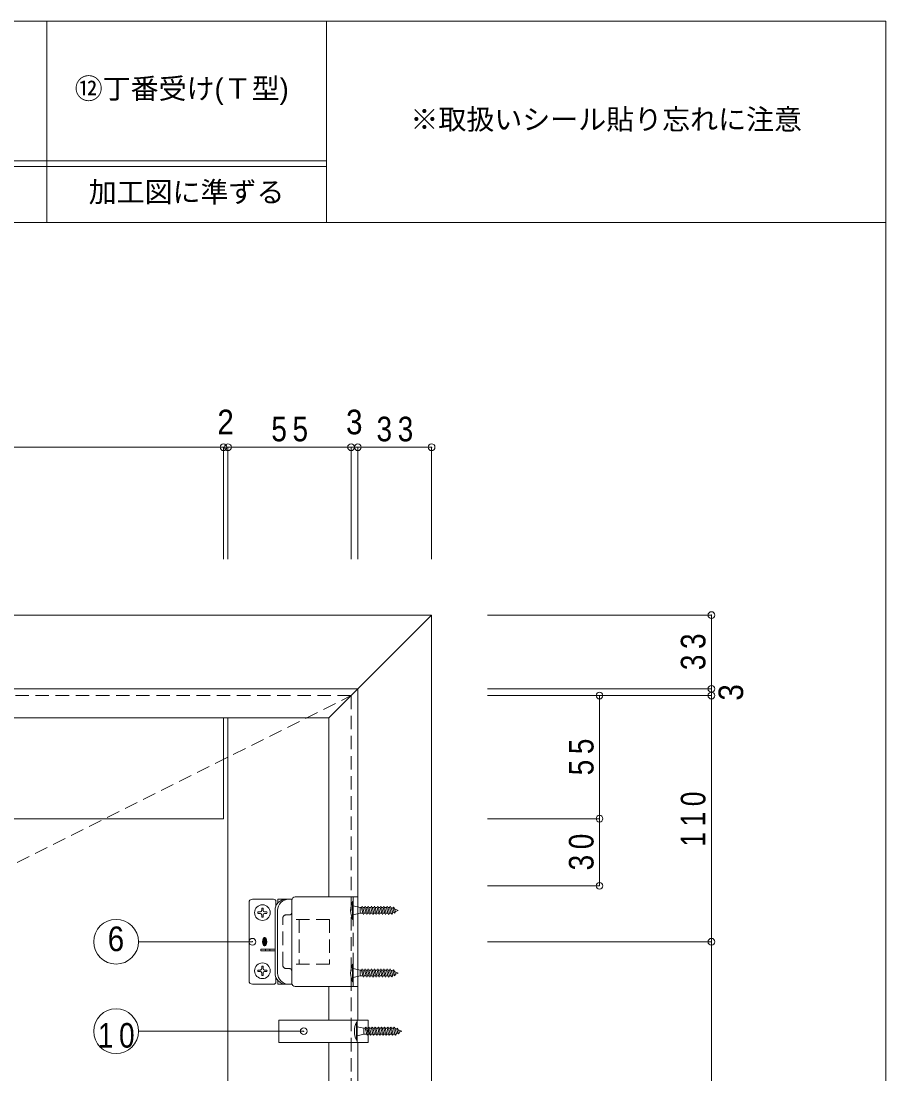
# Model space of a CAD drawing. Units: millimetres at full size, sheet at 1:5. Extents: x -5004 to 1000, y -688 to 1033.
# Drawn here: x 613.5 to 1000, y 216.9 to 687.5 of the extents above; entities that cross this region are included whole.
import ezdxf
from ezdxf.enums import TextEntityAlignment as Align

# ---------------------------------------------------------------- set-up
doc = ezdxf.new("R2010")
doc.units = ezdxf.units.MM
doc.header["$LTSCALE"] = 5
doc.header["$PDMODE"] = 32
doc.header["$PDSIZE"] = 3
doc.linetypes.add('DASHED1', pattern=[1.8, 1.2, -0.6])
for name, color, linetype, lineweight in [('2-0_ＫＢ製品', 2, 'DASHED1', 9), ('2-1_躯体', 3, 'Continuous', 9), ('2-3_寸法', 4, 'Continuous', 9), ('2-4_引出線字', 4, 'Continuous', 9), ('2-5_文字', 7, 'Continuous', 9), ('2-8_他製品', 7, 'Continuous', 9), ('2-A_ベース', 3, 'Continuous', 9), ('2-B_2-Bﾚｲﾔ', 7, 'Continuous', 9), ('F-0_図面枠', 6, 'Continuous', 9), ('F-5_F-5ﾚｲﾔ', 7, 'Continuous', 9)]:
    doc.layers.add(name, color=color, linetype=linetype, lineweight=lineweight)
doc.styles.add('HGｺﾞｼｯｸM', font='')
doc.styles.get('HGｺﾞｼｯｸM').set_extended_font_data('HGｺﾞｼｯｸM')

msp = doc.modelspace()

# ---------------------------------------------------------------- linework, layer by layer
at = {"layer": '2-0_ＫＢ製品'}
for p, q in [((761, 386), (161, 386)), ((161, 86), (761, 386)), ((761, -214), (761, 386))]:
    msp.add_line(p, q, dxfattribs=at)
at = {"layer": '2-1_躯体'}
for p, q in [((704, 331), (704, 376)), ((706, 95.756), (706, 376)), ((704, 331), (462, 331))]:
    msp.add_line(p, q, dxfattribs=at)
at = {"layer": '2-3_寸法'}
for p, q in [((462, 497), (704, 497)), ((704, 497), (704, 447)), ((704, 497), (706, 497)), ((706, 497), (706, 447)), ((706, 497), (761, 497)), ((761, 497), (761, 447)), ((761, 497), (764, 497)), ((764, 497), (764, 447)), ((764, 497), (797, 497)), ((797, 497), (797, 447)), ((922, 422), (822, 422)), ((922, 422), (922, 389)), ((922, 389), (822, 389)), ((872, 386), (822, 386)), ((872, 331), (872, 386)), ((922, 386), (872, 386)), ((922, 389), (922, 386)), ((922, 386), (922, 276)), ((872, 331), (822, 331)), ((872, 331), (872, 301)), ((872, 301), (822, 301)), ((922, 276), (822, 276)), ((922, 276), (922, -104))]:
    msp.add_line(p, q, dxfattribs=at)
for p in [(704, 497), (706, 497), (761, 497), (764, 497), (797, 497), (922, 422), (872, 386), (922, 389), (922, 386), (872, 331), (872, 301), (922, 276)]:
    msp.add_point(p, dxfattribs=at)
at = {"layer": '2-4_引出線字'}
for p, q in [((716.9, 276), (666, 276)), ((739.85, 236), (666, 236))]:
    msp.add_line(p, q, dxfattribs=at)
for centre in [(656, 276), (656, 236)]:
    msp.add_circle(centre, 10, dxfattribs=at)
for p in [(716.9, 276), (739.85, 236)]:
    msp.add_point(p, dxfattribs=at)
at = {"layer": '2-8_他製品'}
for p, q in [((715.4, 293.5), (715.4, 258.5)), ((726.4, 295), (716.9, 295)), ((727.4, 294), (727.4, 291.884)), ((734.5, 295), (728.3, 295)), ((728.3, 295), (728.3, 293.328)), ((734.5, 295), (734.5, 257)), ((734.5, 294.5), (734.5, 290.7)), ((734.5, 294.5), (734.5, 289)), ((736, 296), (764, 296)), ((764, 256), (764, 296)), ((727.031, 290), (727.031, 262)), ((728.163, 290), (728.163, 262)), ((727.4, 260.116), (727.4, 258)), ((734.5, 257.5), (734.5, 263)), ((734.5, 257.5), (734.5, 261.3)), ((726.4, 257), (716.9, 257)), ((728.3, 258.672), (728.3, 257)), ((734.5, 257), (728.3, 257)), ((736, 256), (764, 256)), ((768.7, 241), (728.7, 241)), ((763.7, 231), (763.7, 241)), ((768.7, 231), (768.7, 241))]:
    msp.add_line(p, q, dxfattribs=at)
at = {"layer": '2-8_他製品', "linetype": 'DASHED1'}
for p, q in [((762, 256), (762, 296)), ((732, 288), (733.5, 288)), ((730.5, 265.5), (730.5, 286.5)), ((751.4, 286), (734.5, 286)), ((737.8, 286), (737.8, 266)), ((751.4, 286), (751.4, 266)), ((732, 264), (733.5, 264)), ((751.4, 266), (734.5, 266))]:
    msp.add_line(p, q, dxfattribs=at)
at = {"layer": '2-8_他製品', "lineweight": 18}
for p, q in [((720.475, 289.331), (719.374, 289.312)), ((720.475, 288.669), (719.374, 288.688)), ((720.475, 289.331), (720.88, 289.52)), ((720.475, 288.669), (720.88, 288.48)), ((721.069, 289.925), (720.88, 289.52)), ((721.069, 288.075), (720.88, 288.48)), ((721.069, 289.925), (721.088, 291.026)), ((721.069, 288.075), (721.088, 286.974)), ((721.731, 289.925), (721.712, 291.026)), ((721.731, 288.075), (721.712, 286.974)), ((721.731, 289.925), (721.92, 289.52)), ((721.731, 288.075), (721.92, 288.48)), ((722.325, 289.331), (721.92, 289.52)), ((722.325, 288.669), (721.92, 288.48)), ((722.325, 289.331), (723.426, 289.312)), ((722.325, 288.669), (723.426, 288.688)), ((723.175, 276.111), (721.625, 276.111)), ((723.175, 275.889), (721.625, 275.889)), ((723.157, 276.333), (721.643, 276.333)), ((723.131, 275.667), (721.669, 275.667)), ((721.709, 276.556), (722.134, 276.556)), ((723.131, 275.223), (721.739, 275.223)), ((721.773, 275.444), (722.4, 275.444)), ((722.977, 276.778), (721.823, 276.778)), ((722.948, 277), (721.852, 277)), ((722.4, 274.889), (721.867, 274.889)), ((721.984, 274.665), (722.921, 274.414)), ((721.99, 277.222), (722.81, 277.222)), ((723.01, 277.444), (722.052, 277.444)), ((722.4, 276.111), (722.4, 276.333)), ((722.4, 275.444), (722.4, 275.555)), ((722.4, 274.094), (722.4, 274.554)), ((723.026, 275), (722.511, 275)), ((722.511, 274.778), (722.986, 274.778)), ((722.667, 276.556), (723.091, 276.556)), ((722.667, 275.444), (723.027, 275.444)), ((727.031, 272.7), (720.714, 272.7)), ((720.714, 272.7), (720.714, 272)), ((727.031, 272), (720.714, 272)), ((722.714, 272.7), (722.714, 272)), ((724.676, 272.6), (724.676, 272.1)), ((721.069, 263.925), (720.88, 263.52)), ((721.069, 263.925), (721.088, 265.026)), ((721.731, 263.925), (721.712, 265.026)), ((721.731, 263.925), (721.92, 263.52)), ((720.475, 263.331), (719.374, 263.312)), ((720.475, 262.669), (719.374, 262.688)), ((720.475, 263.331), (720.88, 263.52)), ((720.475, 262.669), (720.88, 262.48)), ((721.069, 262.075), (720.88, 262.48)), ((721.069, 262.075), (721.088, 260.974)), ((721.731, 262.075), (721.712, 260.974)), ((721.731, 262.075), (721.92, 262.48)), ((722.325, 263.331), (721.92, 263.52)), ((722.325, 262.669), (721.92, 262.48)), ((722.325, 263.331), (723.426, 263.312)), ((722.325, 262.669), (723.426, 262.688))]:
    msp.add_line(p, q, dxfattribs=at)
at = {"layer": '2-8_他製品'}
msp.add_lwpolyline([(768.7, 231), (728.7, 231), (728.7, 241)], dxfattribs=at)
at = {"layer": '2-8_他製品', "lineweight": 18}
for centre in [(721.4, 289), (721.4, 263)]:
    msp.add_circle(centre, 3.5, dxfattribs=at)
at = {"layer": '2-8_他製品'}
for centre, radius, start, end in [((716.9, 293.5), 1.5, 89.99999, 180), ((726.4, 294), 1, 0, 90), ((732.031, 290), 5, 89.99999, 180), ((733.163, 290), 5, 89.99999, 180), ((736, 294.5), 1.5, 90, 180), ((732.031, 262), 5, 180, 270), ((733.163, 262), 5, 180, 270), ((716.9, 258.5), 1.5, 180, 270), ((726.4, 258), 1, 270, 0), ((736, 257.5), 1.5, 180, 270)]:
    msp.add_arc(centre, radius, start, end, dxfattribs=at)
at = {"layer": '2-8_他製品', "lineweight": 18}
for centre, radius, start, end in [((721.4, 289), 2.05, 171.25694, 188.74306), ((721.4, 289), 2.05, 81.25694, 98.74306), ((721.4, 289), 2.05, 351.25694, 8.74306), ((721.4, 289), 2.05, 261.25694, 278.74306), ((724.266, 276), 2.866, 144.462, 215.538), ((722.4, 277.333), 0.573, 90, 144.462), ((722.4, 277.333), 0.573, 35.5377, 76.5374), ((720.534, 276), 2.866, 324.462, 35.5377), ((724.266, 276), 2.644, 187.793, 190.104), ((721.669, 275.644), 0.0222, 90, 187.793), ((721.773, 275.555), 0.111, 190.104, 270), ((724.266, 276), 2.644, 164.794, 167.271), ((721.709, 276.578), 0.0222, 167.271, 270), ((724.266, 276), 2.644, 164.742, 164.794), ((721.823, 276.667), 0.111, 90, 164.742), ((721.852, 277.022), 0.0222, 157.056, 270), ((724.266, 276), 2.644, 153.986, 157.056), ((721.99, 277.111), 0.111, 90, 153.986), ((722.4, 274.667), 0.573, 215.538, 225.699), ((722.4, 274.667), 0.573, 242.25, 324.462), ((722.511, 274.889), 0.111, 90, 270), ((722.81, 277.111), 0.111, 26.0144, 90), ((720.534, 276), 2.644, 22.944, 26.0144), ((722.948, 277.022), 0.0222, 270, 22.944), ((722.977, 276.667), 0.111, 15.2575, 90), ((723.027, 275.555), 0.111, 270, 349.896), ((720.534, 276), 2.644, 13.2681, 15.2575), ((723.091, 276.578), 0.0222, 270, 12.7289), ((720.534, 276), 2.644, 12.7289, 13.2681), ((723.131, 275.644), 0.0222, 352.207, 90), ((720.534, 276), 2.644, 349.896, 352.207), ((721.4, 263), 2.05, 81.25694, 98.74306), ((721.4, 263), 2.05, 171.25694, 188.74306), ((721.4, 263), 2.05, 261.25694, 278.74306), ((721.4, 263), 2.05, 351.25694, 8.74306)]:
    msp.add_arc(centre, radius, start, end, dxfattribs=at)
at = {"layer": '2-8_他製品', "linetype": 'DASHED1'}
for centre, radius, start, end in [((732, 286.5), 1.5, 90, 180), ((733.5, 289), 1, 270, 0), ((732, 265.5), 1.5, 180, 270), ((733.5, 263), 1, 0, 90)]:
    msp.add_arc(centre, radius, start, end, dxfattribs=at)
at = {"layer": '2-A_ベース'}
for p, q in [((125, 422), (797, 422)), ((797, 422), (751, 376)), ((797, 422), (797, 98.5)), ((764, 389), (158, 389)), ((764, 241), (764, 389)), ((171, 376), (751, 376)), ((751, 296), (751, 376)), ((751, 241), (751, 256)), ((751, 98.031), (751, 231)), ((764, 98.353), (764, 231))]:
    msp.add_line(p, q, dxfattribs=at)
at = {"layer": '2-B_2-Bﾚｲﾔ'}
for p, q in [((761.7, 294), (762, 294)), ((761.7, 294), (761.7, 286)), ((762, 294), (762, 286)), ((762, 292), (765, 291.3)), ((765, 288.7), (762, 288)), ((765, 291.3), (765.593, 291.3)), ((765, 291.3), (765, 288.7)), ((765, 288.7), (766.293, 288.7)), ((766.199, 291.3), (766.993, 291.3)), ((766.899, 288.7), (767.693, 288.7)), ((767.599, 291.3), (768.393, 291.3)), ((768.299, 288.7), (769.093, 288.7)), ((768.999, 291.3), (769.793, 291.3)), ((769.699, 288.7), (770.493, 288.7)), ((770.399, 291.3), (771.193, 291.3)), ((771.099, 288.7), (771.893, 288.7)), ((771.799, 291.3), (772.593, 291.3)), ((772.499, 288.7), (773.293, 288.7)), ((773.199, 291.3), (773.993, 291.3)), ((773.899, 288.7), (774.693, 288.7)), ((774.599, 291.3), (775.393, 291.3)), ((775.299, 288.7), (776.093, 288.7)), ((775.999, 291.3), (776.793, 291.3)), ((776.699, 288.7), (777.493, 288.7)), ((777.399, 291.3), (778.193, 291.3)), ((778.099, 288.7), (778.893, 288.7)), ((778.799, 291.3), (779.711, 290.948)), ((779.61, 289.01), (780.211, 289.259)), ((761.7, 286), (762, 286)), ((761.7, 266), (762, 266)), ((761.7, 266), (761.7, 258)), ((762, 266), (762, 258)), ((762, 264), (765, 263.3)), ((765, 260.7), (762, 260)), ((765, 263.3), (765.593, 263.3)), ((765, 263.3), (765, 260.7)), ((765, 260.7), (766.293, 260.7)), ((766.199, 263.3), (766.993, 263.3)), ((766.899, 260.7), (767.693, 260.7)), ((767.599, 263.3), (768.393, 263.3)), ((768.299, 260.7), (769.093, 260.7)), ((768.999, 263.3), (769.793, 263.3)), ((769.699, 260.7), (770.493, 260.7)), ((770.399, 263.3), (771.193, 263.3)), ((771.099, 260.7), (771.893, 260.7)), ((771.799, 263.3), (772.593, 263.3)), ((772.499, 260.7), (773.293, 260.7)), ((773.199, 263.3), (773.993, 263.3)), ((773.899, 260.7), (774.693, 260.7)), ((774.599, 263.3), (775.393, 263.3)), ((775.299, 260.7), (776.093, 260.7)), ((775.999, 263.3), (776.793, 263.3)), ((776.699, 260.7), (777.493, 260.7)), ((777.399, 263.3), (778.193, 263.3)), ((778.099, 260.7), (778.893, 260.7)), ((778.799, 263.3), (779.711, 262.948)), ((779.61, 261.01), (780.211, 261.259)), ((761.7, 258), (762, 258)), ((763.4, 240), (763.7, 240)), ((763.4, 240), (763.4, 232)), ((763.7, 240), (763.7, 232)), ((763.7, 238), (766.7, 237.3)), ((766.7, 237.3), (767.293, 237.3)), ((766.7, 237.3), (766.7, 234.7)), ((767.899, 237.3), (768.693, 237.3)), ((769.299, 237.3), (770.093, 237.3)), ((770.699, 237.3), (771.493, 237.3)), ((772.099, 237.3), (772.893, 237.3)), ((773.499, 237.3), (774.293, 237.3)), ((774.899, 237.3), (775.693, 237.3)), ((776.299, 237.3), (777.093, 237.3)), ((777.699, 237.3), (778.493, 237.3)), ((779.099, 237.3), (779.893, 237.3)), ((780.499, 237.3), (781.411, 236.948)), ((763.4, 232), (763.7, 232)), ((766.7, 234.7), (763.7, 234)), ((766.7, 234.7), (767.993, 234.7)), ((768.599, 234.7), (769.393, 234.7)), ((769.999, 234.7), (770.793, 234.7)), ((771.399, 234.7), (772.193, 234.7)), ((772.799, 234.7), (773.593, 234.7)), ((774.199, 234.7), (774.993, 234.7)), ((775.599, 234.7), (776.393, 234.7)), ((776.999, 234.7), (777.793, 234.7)), ((778.399, 234.7), (779.193, 234.7)), ((779.799, 234.7), (780.593, 234.7)), ((781.31, 235.01), (781.911, 235.259))]:
    msp.add_line(p, q, dxfattribs=at)
for points in [[(766.293, 288.7), (765.593, 291.3), (765.896, 291.825), (766.199, 291.3), (766.899, 288.7), (766.596, 288.175)], [(767.693, 288.7), (766.993, 291.3), (767.296, 291.825), (767.599, 291.3), (768.299, 288.7), (767.996, 288.175)], [(769.093, 288.7), (768.393, 291.3), (768.696, 291.825), (768.999, 291.3), (769.699, 288.7), (769.396, 288.175)], [(770.493, 288.7), (769.793, 291.3), (770.096, 291.825), (770.399, 291.3), (771.099, 288.7), (770.796, 288.175)], [(771.893, 288.7), (771.193, 291.3), (771.496, 291.825), (771.799, 291.3), (772.499, 288.7), (772.196, 288.175)], [(773.293, 288.7), (772.593, 291.3), (772.896, 291.825), (773.199, 291.3), (773.899, 288.7), (773.596, 288.175)], [(774.693, 288.7), (773.993, 291.3), (774.296, 291.825), (774.599, 291.3), (775.299, 288.7), (774.996, 288.175)], [(776.093, 288.7), (775.393, 291.3), (775.696, 291.825), (775.999, 291.3), (776.699, 288.7), (776.396, 288.175)], [(777.493, 288.7), (776.793, 291.3), (777.096, 291.825), (777.399, 291.3), (778.099, 288.7), (777.796, 288.175)], [(778.799, 291.3), (779.61, 289.01), (779.179, 288.263), (778.893, 288.7), (778.193, 291.3), (778.496, 291.825)], [(779.976, 291.407), (780.407, 290.66), (780.907, 289.547), (780.476, 288.8), (780.211, 289.259), (779.711, 290.948)], [(766.293, 260.7), (765.593, 263.3), (765.896, 263.825), (766.199, 263.3), (766.899, 260.7), (766.596, 260.175)], [(767.693, 260.7), (766.993, 263.3), (767.296, 263.825), (767.599, 263.3), (768.299, 260.7), (767.996, 260.175)], [(769.093, 260.7), (768.393, 263.3), (768.696, 263.825), (768.999, 263.3), (769.699, 260.7), (769.396, 260.175)], [(770.493, 260.7), (769.793, 263.3), (770.096, 263.825), (770.399, 263.3), (771.099, 260.7), (770.796, 260.175)], [(771.893, 260.7), (771.193, 263.3), (771.496, 263.825), (771.799, 263.3), (772.499, 260.7), (772.196, 260.175)], [(773.293, 260.7), (772.593, 263.3), (772.896, 263.825), (773.199, 263.3), (773.899, 260.7), (773.596, 260.175)], [(774.693, 260.7), (773.993, 263.3), (774.296, 263.825), (774.599, 263.3), (775.299, 260.7), (774.996, 260.175)], [(776.093, 260.7), (775.393, 263.3), (775.696, 263.825), (775.999, 263.3), (776.699, 260.7), (776.396, 260.175)], [(777.493, 260.7), (776.793, 263.3), (777.096, 263.825), (777.399, 263.3), (778.099, 260.7), (777.796, 260.175)], [(778.799, 263.3), (779.61, 261.01), (779.179, 260.263), (778.893, 260.7), (778.193, 263.3), (778.496, 263.825)], [(779.976, 263.407), (780.407, 262.66), (780.907, 261.547), (780.476, 260.8), (780.211, 261.259), (779.711, 262.948)], [(767.993, 234.7), (767.293, 237.3), (767.596, 237.825), (767.899, 237.3), (768.599, 234.7), (768.296, 234.175)], [(769.393, 234.7), (768.693, 237.3), (768.996, 237.825), (769.299, 237.3), (769.999, 234.7), (769.696, 234.175)], [(770.793, 234.7), (770.093, 237.3), (770.396, 237.825), (770.699, 237.3), (771.399, 234.7), (771.096, 234.175)], [(772.193, 234.7), (771.493, 237.3), (771.796, 237.825), (772.099, 237.3), (772.799, 234.7), (772.496, 234.175)], [(773.593, 234.7), (772.893, 237.3), (773.196, 237.825), (773.499, 237.3), (774.199, 234.7), (773.896, 234.175)], [(774.993, 234.7), (774.293, 237.3), (774.596, 237.825), (774.899, 237.3), (775.599, 234.7), (775.296, 234.175)], [(776.393, 234.7), (775.693, 237.3), (775.996, 237.825), (776.299, 237.3), (776.999, 234.7), (776.696, 234.175)], [(777.793, 234.7), (777.093, 237.3), (777.396, 237.825), (777.699, 237.3), (778.399, 234.7), (778.096, 234.175)], [(779.193, 234.7), (778.493, 237.3), (778.796, 237.825), (779.099, 237.3), (779.799, 234.7), (779.496, 234.175)], [(780.499, 237.3), (781.31, 235.01), (780.879, 234.263), (780.593, 234.7), (779.893, 237.3), (780.196, 237.825)], [(781.676, 237.407), (782.107, 236.66), (782.607, 235.547), (782.176, 234.8), (781.911, 235.259), (781.411, 236.948)]]:
    msp.add_lwpolyline(points, close=True, dxfattribs=at)
for points in [[(780.407, 290.66), (782, 290), (780.907, 289.547)], [(780.407, 262.66), (782, 262), (780.907, 261.547)], [(782.107, 236.66), (783.7, 236), (782.607, 235.547)]]:
    msp.add_lwpolyline(points, dxfattribs=at)
for centre in [(770.139, 290), (770.139, 262), (771.839, 236)]:
    msp.add_arc(centre, 9.339, 154.63876, 205.36124, dxfattribs=at)
at = {"layer": 'F-0_図面枠'}
for p in [(-1000, 687.5), (1000, -687.5)]:
    msp.add_line(p, (1000, 687.5), dxfattribs=at)
at = {"layer": 'F-5_F-5ﾚｲﾔ'}
for p, q in [((625, 687.5), (625, 597.5)), ((750, 687.5), (750, 597.5)), ((-1000, 625), (750, 625)), ((-1000, 622.5), (750, 622.5)), ((-1000, 597.5), (1000, 597.5))]:
    msp.add_line(p, q, dxfattribs=at)

# ---------------------------------------------------------------- texts
at = {"layer": '2-3_寸法', "color": 7, "style": 'HGｺﾞｼｯｸM', "width": 0.9}
for s, p in [('2', (701.25, 499.5)), ('3', (758.75, 499.5))]:
    msp.add_text(s, height=11, dxfattribs=at).set_placement(p, align=Align.BOTTOM_LEFT)
msp.add_text('3', height=11, rotation=90, dxfattribs=at).set_placement((939.5, 383.75), align=Align.BOTTOM_LEFT)
at = {"layer": '2-3_寸法', "color": 7, "char_height": 11, "attachment_point": 7, "style": 'HGｺﾞｼｯｸM'}
for s, insert in [('\\T1.36;\\W0.85;55', (725.375, 499.5)), ('\\T1.36;\\W0.85;33', (772.375, 499.5))]:
    msp.add_mtext(s, dxfattribs=dict(at, insert=insert))
at = {"layer": '2-3_寸法', "color": 7, "char_height": 11, "attachment_point": 7, "rotation": 90, "style": 'HGｺﾞｼｯｸM'}
for s, insert in [('\\T1.36;\\W0.85;33', (919.5, 397.375)), ('\\T1.36;\\W0.85;55', (869.5, 350.375)), ('\\T1.38;\\W0.8;110', (919.5, 318.5)), ('\\T1.36;\\W0.85;30', (869.5, 307.875))]:
    msp.add_mtext(s, dxfattribs=dict(at, insert=insert))
at = {"layer": '2-5_文字', "style": 'HGｺﾞｼｯｸM', "width": 0.9}
msp.add_text('6', height=11, dxfattribs=at).set_placement((652.25, 268.5), align=Align.BOTTOM_LEFT)
at = {"layer": '2-5_文字', "insert": (647.875, 228.5), "char_height": 11, "attachment_point": 7, "style": 'HGｺﾞｼｯｸM'}
msp.add_mtext('\\T1.36;\\W0.85;10', dxfattribs=at)
at = {"layer": 'F-5_F-5ﾚｲﾔ', "style": 'HGｺﾞｼｯｸM'}
for s, p in [('⑫丁番受け(Ｔ型)', (637.5, 650)), ('※取扱いシール貼り忘れに注意', (787.5, 636.25)), ('加工図に準ずる', (643.75, 603.75))]:
    msp.add_text(s, height=9.164, dxfattribs=at).set_placement(p, align=Align.BOTTOM_LEFT)

doc.saveas('drawing.dxf')
